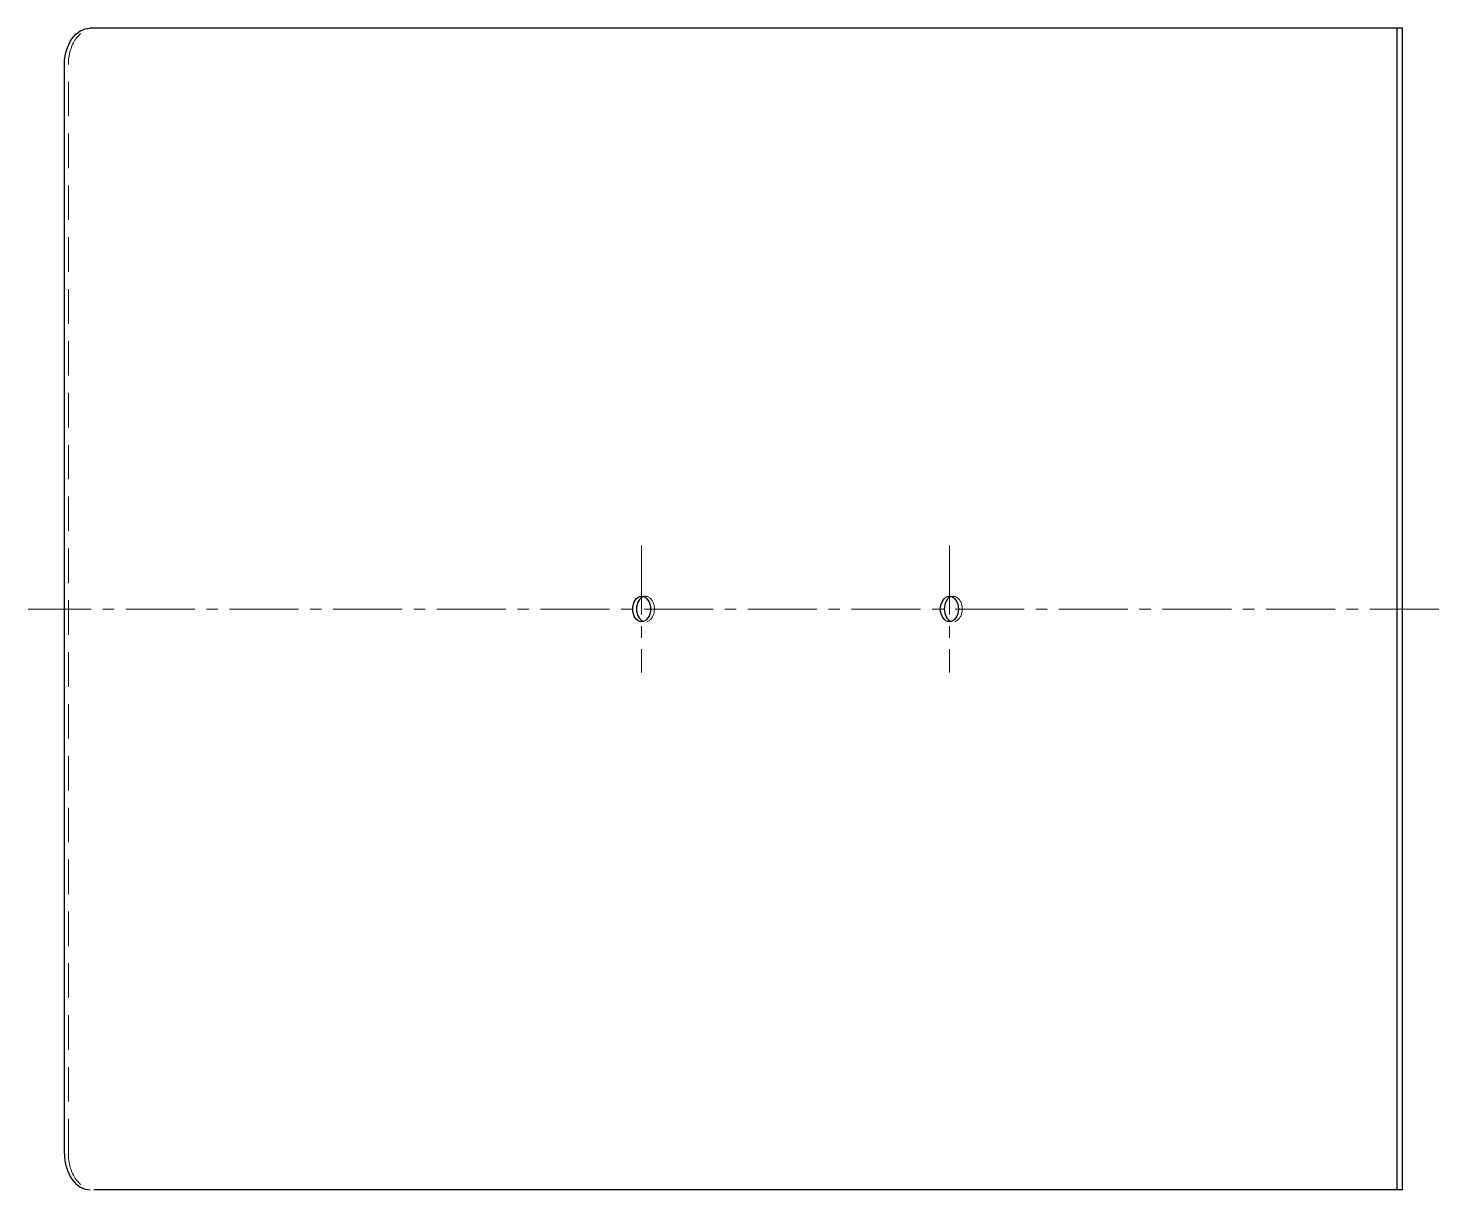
# Model space of a CAD drawing. Header units: millimetres. Extents: x 0 to 51411, y 0 to 16902.
# Drawn here: x 1443.1 to 1831.9, y 7013.3 to 7333.3 of the extents above; entities that cross this region are included whole.
import ezdxf

# ---------------------------------------------------------------- set-up
doc = ezdxf.new("R2010")
doc.units = ezdxf.units.MM
doc.linetypes.add('CENTER2', pattern=[28.575, 19.05, -3.175, 3.175, -3.175])
doc.linetypes.add('HIDDEN2', pattern=[4.7625, 3.175, -1.5875])
for name, color, linetype, lineweight in [('01_外形線', 7, 'Continuous', 25), ('03_かくれ線', 6, 'HIDDEN2', 13), ('04_中心線', 1, 'CENTER2', 9)]:
    doc.layers.add(name, color=color, linetype=linetype, lineweight=lineweight)

msp = doc.modelspace()

# ---------------------------------------------------------------- linework, layer by layer
at = {"layer": '01_外形線'}
for p, q in [((1821.906, 7333.254), (1460.133, 7333.254)), ((1820.406, 7013.254), (1820.406, 7333.254)), ((1821.906, 7013.254), (1821.906, 7333.254)), ((1453.062, 7023.254), (1453.062, 7323.254)), ((1821.906, 7013.254), (1461.194, 7013.254))]:
    msp.add_line(p, q, dxfattribs=at)
at = {"layer": '01_外形線', "extrusion": (0, 0, -1)}
msp.add_ellipse((1460.133, 7323.254), major_axis=(0, -10), ratio=0.7071068, start_param=7.8539816, end_param=9.424778, dxfattribs=at)
at = {"layer": '01_外形線'}
for centre in [(1612.161, 7173.254), (1697.009, 7173.254)]:
    msp.add_ellipse(centre, major_axis=(0, 3.5), ratio=0.7057143, dxfattribs=at)
for centre, major_axis, ratio, start_param, end_param in [((1613.217, 7173.254), (0, -3.5), 0.7057143, 3.356976, 6.0678019), ((1698.065, 7173.254), (0, -3.5), 0.7057143, 3.356976, 6.0678019), ((1460.133, 7023.254), (0, 10), 0.7071068, 7.8539816, 9.424778)]:
    msp.add_ellipse(centre, major_axis=major_axis, ratio=ratio, start_param=start_param, end_param=end_param, dxfattribs=at)
at = {"layer": '03_かくれ線', "ltscale": 3}
msp.add_line((1454.123, 7023.254), (1454.123, 7323.254), dxfattribs=at)
at = {"layer": '03_かくれ線', "ltscale": 3, "extrusion": (0, 0, -1)}
for centre, major_axis, ratio, start_param, end_param in [((1461.194, 7323.254), (0, -10), 0.7071068, 7.8539816, 9.424778), ((1613.217, 7173.254), (0, -3.5), 0.7057143, 2.9262093, 6.4985687), ((1698.065, 7173.254), (0, -3.5), 0.7057143, 2.9262093, 6.4985687)]:
    msp.add_ellipse(centre, major_axis=major_axis, ratio=ratio, start_param=start_param, end_param=end_param, dxfattribs=at)
at = {"layer": '03_かくれ線', "ltscale": 3}
msp.add_ellipse((1461.194, 7023.254), major_axis=(0, 10), ratio=0.7071068, start_param=7.8539816, end_param=9.424778, dxfattribs=at)
at = {"layer": '04_中心線'}
for p, q in [((1612.161, 7190.754), (1612.161, 7155.754)), ((1697.009, 7190.754), (1697.009, 7155.754)), ((1831.906, 7173.254), (1443.062, 7173.254))]:
    msp.add_line(p, q, dxfattribs=at)

doc.saveas('drawing.dxf')
